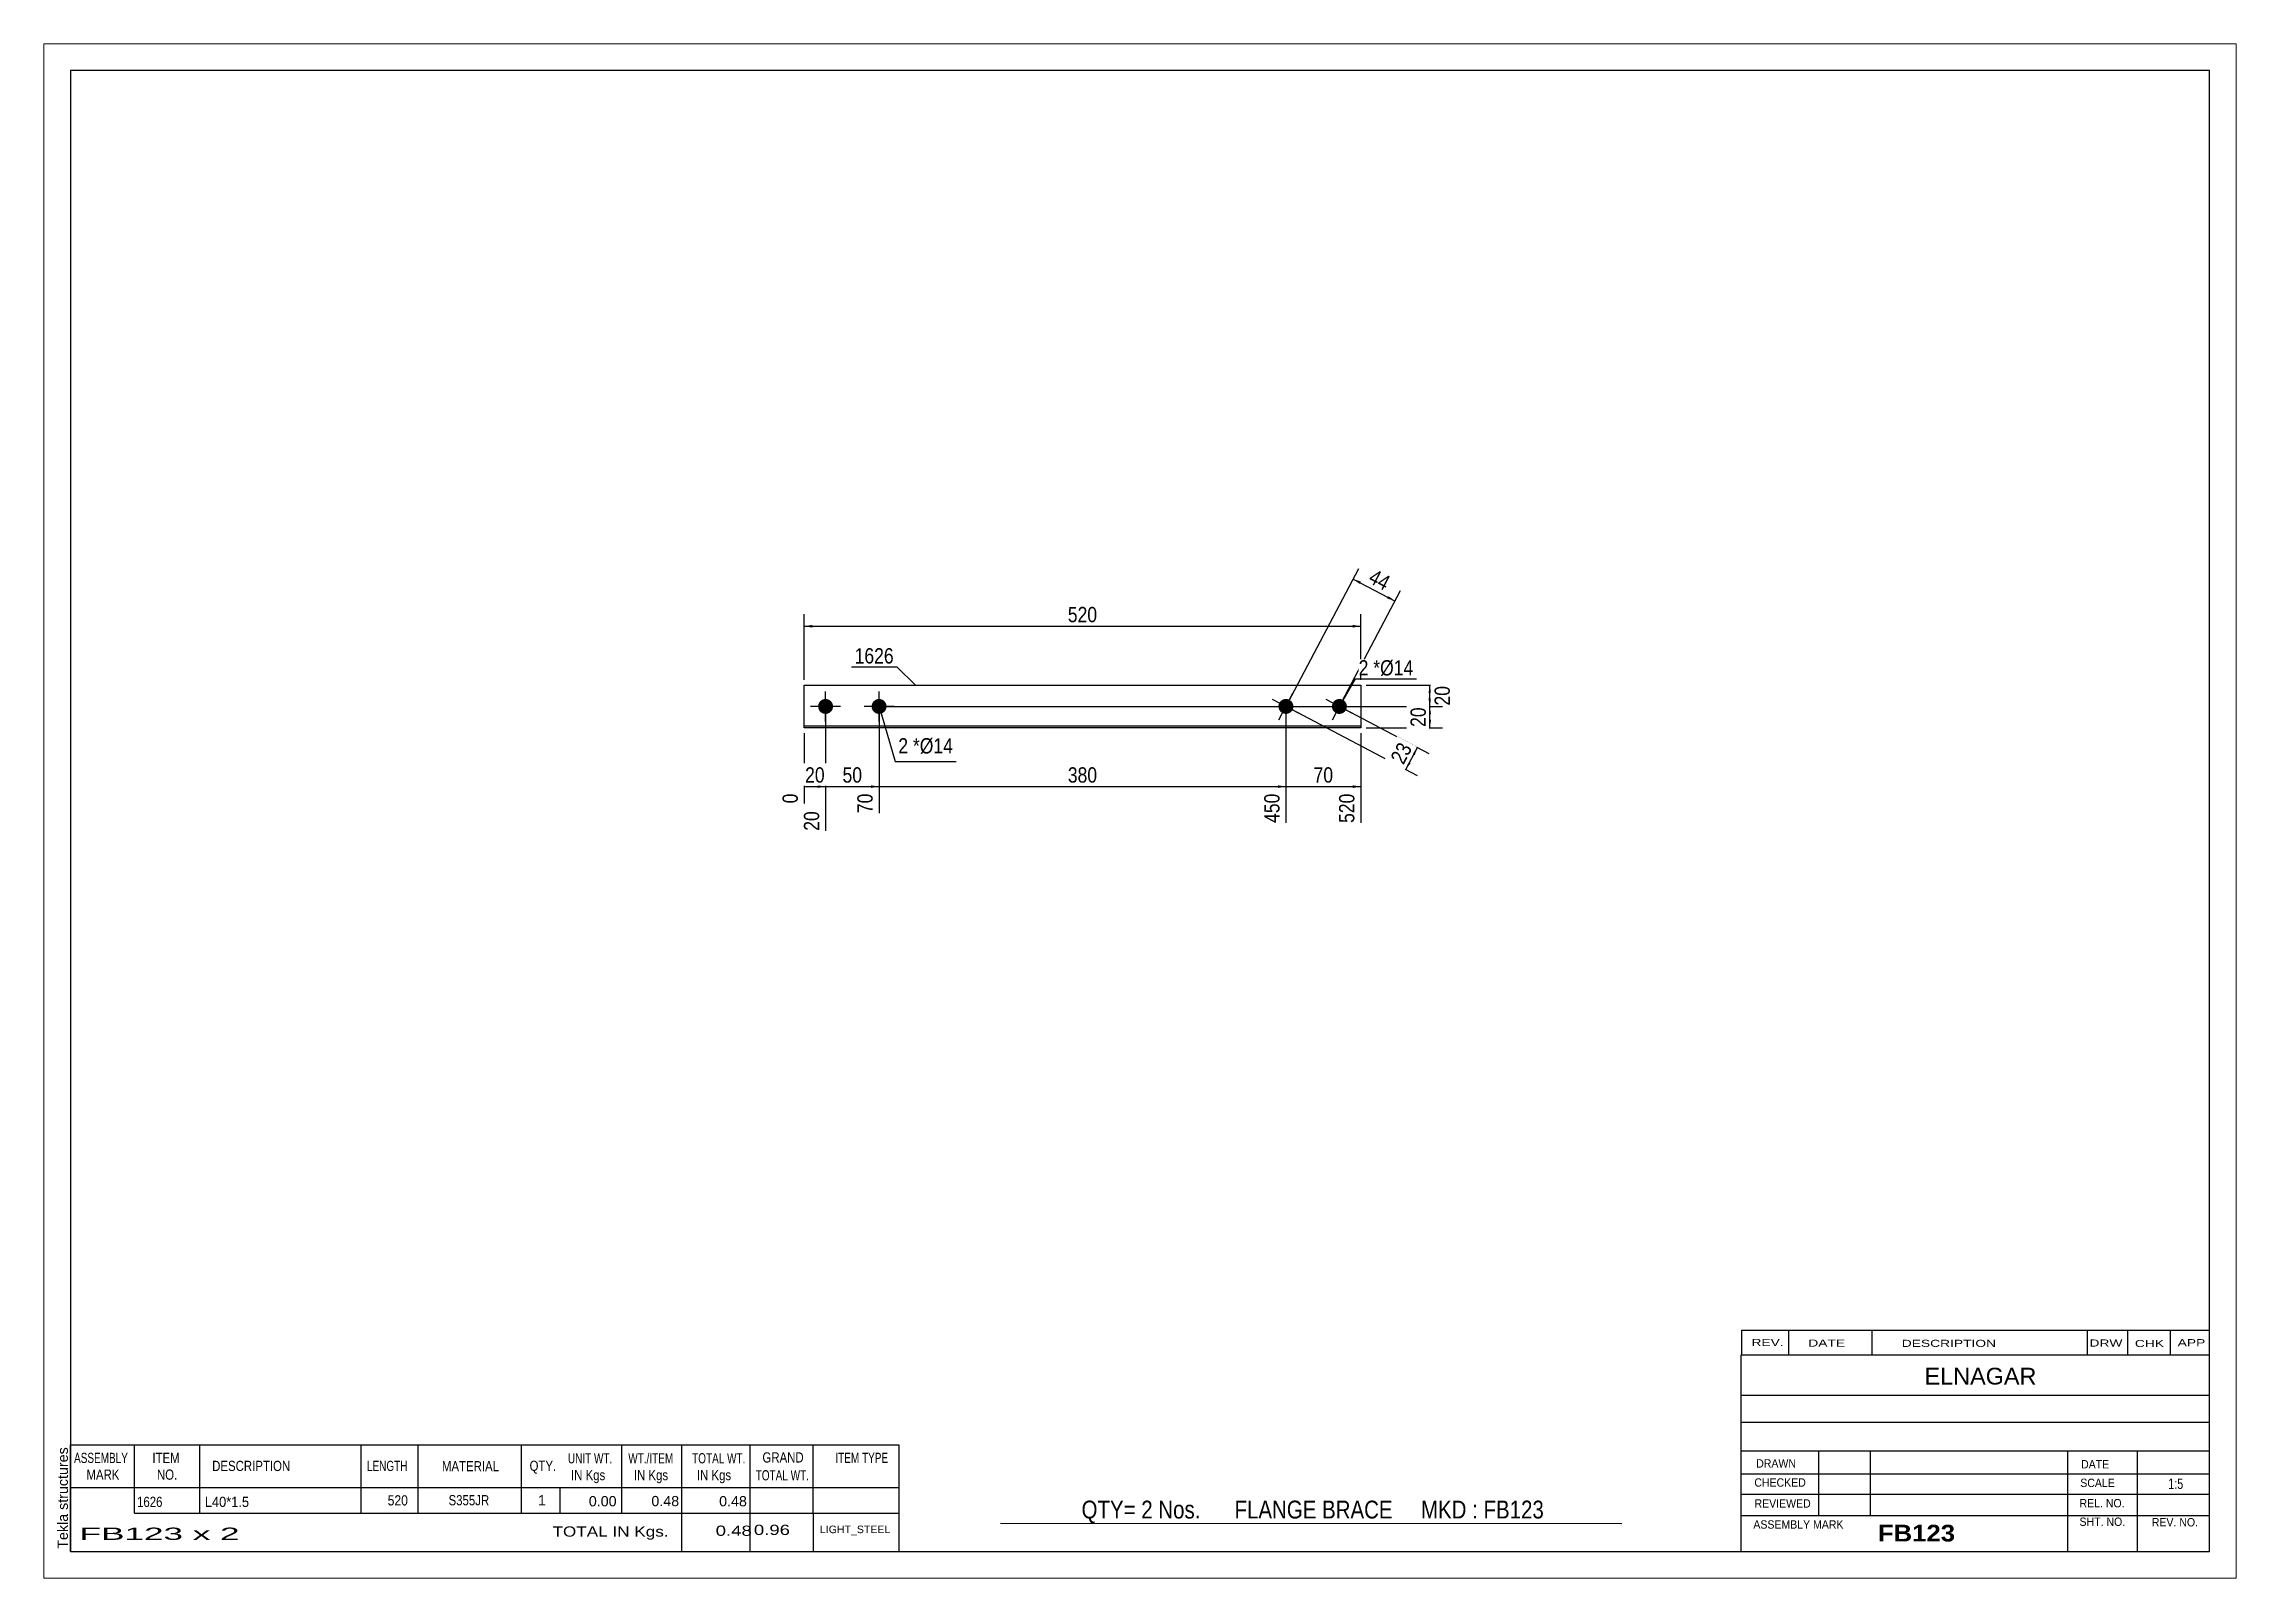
# Paper-space layout 'Layout1' of a CAD drawing. Header units: millimetres. Extents: x 0 to 410, y 0 to 287.
# The model-space entities are those that its viewports show. They can reach past a viewport. Long polylines and large blocks are cut down to what shows.
import ezdxf

# ---------------------------------------------------------------- set-up
doc = ezdxf.new("R2010")
doc.units = ezdxf.units.MM
doc.layers.add('Viewport layer', color=7, linetype='Continuous', plot=False)
doc.styles.add('Arial', font='ARIAL.TTF', dxfattribs={"height": 0.2})
doc.styles.add('Arial Bold', font='ARIALBD.TTF', dxfattribs={"height": 0.2})
doc.styles.add('Arial Narrow', font='ARIALN.TTF', dxfattribs={"height": 0.2})

# ---------------------------------------------------------------- blocks, each defined once
blk = doc.blocks.new('Unknown-627393322-1544')
at = {"color": 5, "linetype": 'Continuous'}
for p, q in [((405, 282), (5, 282)), ((5, 282), (5, 5)), ((405, 5), (405, 282)), ((5, 5), (405, 5))]:
    blk.add_line(p, q, dxfattribs=at)
at = {"color": 174, "linetype": 'Continuous', "style": 'Arial'}
blk.add_text('Tekla structures', height=1.9102, rotation=90, dxfattribs=at).set_placement((4.5, 5.5))
blk = doc.blocks.new('Part-627393322-1227 - 1212')
at = {"color": 2, "linetype": 'Continuous'}
for p, q in [((142.2, 159.06), (142.2, 167.06)), ((142.2, 167.06), (246.29, 167.06)), ((246.29, 167.06), (246.29, 159.06)), ((246.29, 159.36), (142.2, 159.36)), ((246.29, 159.06), (142.2, 159.06))]:
    blk.add_line(p, q, dxfattribs=at)
blk = doc.blocks.new('Bolt-627393322-1228 - 1212')
at = {"linetype": 'Continuous'}
for points in [[(144.88, 163.52), (145, 163.78), (145.18, 164.02), (145.4, 164.21), (145.66, 164.35), (145.94, 164.43), (146.23, 164.46), (146.52, 164.42), (146.8, 164.32), (147.05, 164.17), (147.26, 163.97), (147.43, 163.73), (147.54, 163.46), (147.6, 163.17), (147.59, 162.88), (147.52, 162.6), (147.4, 162.33), (147.22, 162.1), (147, 161.91), (146.74, 161.77), (146.46, 161.68), (146.17, 161.66), (145.88, 161.69), (145.6, 161.79), (145.35, 161.94), (145.14, 162.14), (144.97, 162.38), (144.86, 162.65), (144.81, 162.94), (144.81, 163.23)], [(154.88, 163.52), (155, 163.78), (155.18, 164.01), (155.4, 164.21), (155.66, 164.35), (155.94, 164.43), (156.23, 164.46), (156.52, 164.42), (156.8, 164.32), (157.05, 164.17), (157.26, 163.97), (157.43, 163.73), (157.54, 163.46), (157.6, 163.17), (157.59, 162.88), (157.52, 162.6), (157.4, 162.33), (157.22, 162.1), (157, 161.91), (156.74, 161.77), (156.46, 161.68), (156.17, 161.66), (155.88, 161.69), (155.6, 161.79), (155.35, 161.94), (155.14, 162.14), (154.97, 162.38), (154.86, 162.65), (154.81, 162.94), (154.81, 163.23)]]:
    blk.add_hatch(color=3, dxfattribs=at).paths.add_polyline_path(points)
at = {"color": 3, "linetype": 'Continuous'}
for p, q in [((146.2, 160.26), (146.2, 165.86)), ((156.2, 160.26), (156.2, 165.86)), ((149, 163.06), (143.4, 163.06)), ((159, 163.06), (153.4, 163.06))]:
    blk.add_line(p, q, dxfattribs=at)
blk = doc.blocks.new('Bolt-627393322-1229 - 1212')
at = {"linetype": 'Continuous'}
blk.add_hatch(color=3, dxfattribs=at).paths.add_polyline_path([(230.97, 163.52), (231.09, 163.78), (231.27, 164.02), (231.49, 164.21), (231.75, 164.35), (232.03, 164.43), (232.32, 164.46), (232.61, 164.42), (232.89, 164.32), (233.14, 164.17), (233.35, 163.97), (233.52, 163.73), (233.63, 163.46), (233.69, 163.17), (233.68, 162.88), (233.61, 162.6), (233.49, 162.33), (233.31, 162.1), (233.09, 161.91), (232.83, 161.77), (232.55, 161.68), (232.26, 161.66), (231.97, 161.69), (231.69, 161.79), (231.44, 161.94), (231.23, 162.14), (231.06, 162.38), (230.95, 162.65), (230.9, 162.94), (230.9, 163.23)])
at = {"color": 3, "linetype": 'Continuous'}
for p, q in [((234.77, 161.75), (229.81, 164.36)), ((230.98, 160.58), (233.6, 165.53))]:
    blk.add_line(p, q, dxfattribs=at)
blk = doc.blocks.new('Bolt-627393322-1230 - 1212')
at = {"linetype": 'Continuous'}
blk.add_hatch(color=3, dxfattribs=at).paths.add_polyline_path([(240.97, 163.52), (241.09, 163.78), (241.27, 164.02), (241.49, 164.21), (241.75, 164.35), (242.03, 164.43), (242.32, 164.46), (242.61, 164.42), (242.89, 164.32), (243.14, 164.17), (243.35, 163.97), (243.52, 163.73), (243.63, 163.46), (243.69, 163.17), (243.68, 162.88), (243.61, 162.6), (243.49, 162.33), (243.31, 162.1), (243.09, 161.91), (242.83, 161.77), (242.55, 161.68), (242.26, 161.66), (241.97, 161.69), (241.69, 161.79), (241.44, 161.94), (241.23, 162.14), (241.06, 162.38), (240.95, 162.65), (240.9, 162.94), (240.9, 163.23)])
at = {"color": 3, "linetype": 'Continuous'}
for p, q in [((244.77, 161.75), (239.81, 164.36)), ((240.98, 160.58), (243.6, 165.53))]:
    blk.add_line(p, q, dxfattribs=at)
blk = doc.blocks.new('StraightDimension-627393322-1235 - 1212')
at = {"linetype": 'Continuous'}
for points in [[(143.7, 177.81), (142.2, 178.06), (143.7, 178.31)], [(244.79, 178.31), (246.29, 178.06), (244.79, 177.81)]]:
    blk.add_hatch(color=7, dxfattribs=at).paths.add_polyline_path(points)
at = {"color": 7, "linetype": 'Continuous'}
for p, q in [((142.2, 168.06), (142.2, 180.31)), ((142.2, 178.06), (246.29, 178.06)), ((246.29, 168.06), (246.29, 180.31))]:
    blk.add_line(p, q, dxfattribs=at)
at = {"color": 0}
blk.add_wipeout([(197.59, 178.21), (197.59, 182.41), (190.9, 182.41), (190.9, 178.21)], dxfattribs=at)
at = {"color": 3, "style": 'Arial Narrow'}
blk.add_text('520', height=2.863, dxfattribs=at).set_placement((191.5, 178.81))
blk = doc.blocks.new('StraightDimension-627393322-1240 - 1212')
at = {"linetype": 'Continuous'}
for points in [[(246.08, 185.97), (244.87, 186.89), (246.31, 186.42)], [(251.48, 183.69), (252.69, 182.77), (251.25, 183.25)]]:
    blk.add_hatch(color=7, dxfattribs=at).paths.add_polyline_path(points)
at = {"color": 7, "linetype": 'Continuous'}
for p, q in [((232.76, 163.94), (245.92, 188.88)), ((242.76, 163.94), (253.74, 184.76)), ((244.87, 186.89), (252.69, 182.77))]:
    blk.add_line(p, q, dxfattribs=at)
at = {"color": 0}
blk.add_wipeout([(251, 183.83), (252.96, 187.54), (248.66, 189.81), (246.7, 186.1)], dxfattribs=at)
at = {"color": 3, "style": 'Arial Narrow'}
blk.add_text('44', height=2.863, rotation=-27.8228, dxfattribs=at).set_placement((247.51, 186.35))
blk = doc.blocks.new('StraightDimension-627393322-1246 - 1212')
at = {"linetype": 'Continuous'}
for points in [[(255.61, 152.45), (254.69, 151.24), (255.17, 152.68)], [(255.94, 154.16), (256.87, 155.37), (256.39, 153.92)]]:
    blk.add_hatch(color=7, dxfattribs=at).paths.add_polyline_path(points)
at = {"color": 7, "linetype": 'Continuous'}
for p, q in [((233.18, 162.59), (256.81, 150.12)), ((243.18, 162.59), (258.99, 154.25)), ((254.69, 151.24), (256.87, 155.37))]:
    blk.add_line(p, q, dxfattribs=at)
at = {"color": 0}
blk.add_wipeout([(256.78, 155.52), (253.06, 157.48), (250.8, 153.18), (254.51, 151.22)], dxfattribs=at)
at = {"color": 3, "style": 'Arial Narrow'}
blk.add_text('23', height=2.863, rotation=62.1774, dxfattribs=at).set_placement((254.26, 152.03))
blk = doc.blocks.new('StraightDimension-627393322-1252 - 1212')
at = {"linetype": 'Continuous'}
blk.add_hatch(color=7, dxfattribs=at).paths.add_polyline_path([(244.79, 148.31), (246.29, 148.06), (244.79, 147.81)])
at = {"color": 7, "linetype": 'Continuous'}
for p, q in [((232.29, 162.06), (232.29, 141.27)), ((246.29, 158.06), (246.29, 141.27)), ((232.29, 148.06), (246.29, 148.06))]:
    blk.add_line(p, q, dxfattribs=at)
at = {"color": 0}
blk.add_wipeout([(241.72, 148.21), (241.72, 152.41), (236.86, 152.41), (236.86, 148.21)], dxfattribs=at)
at = {"color": 0, "linetype": 'Continuous'}
blk.add_wipeout([(245.69, 147.36), (241.49, 147.36), (241.49, 140.67), (245.69, 140.67)], dxfattribs=at)
at = {"color": 3, "style": 'Arial Narrow'}
blk.add_text('70', height=2.863, dxfattribs=at).set_placement((237.46, 148.81))
at = {"color": 3, "linetype": 'Continuous', "style": 'Arial Narrow'}
blk.add_text('520', height=2.863, rotation=90.0002, dxfattribs=at).set_placement((245.09, 141.27))
blk = doc.blocks.new('StraightDimension-627393322-1253 - 1212')
at = {"linetype": 'Continuous'}
blk.add_hatch(color=7, dxfattribs=at).paths.add_polyline_path([(230.79, 148.31), (232.29, 148.06), (230.79, 147.81)])
at = {"color": 7, "linetype": 'Continuous'}
for p, q in [((156.2, 162.06), (156.2, 143.1)), ((232.29, 162.06), (232.29, 141.27)), ((156.2, 148.06), (232.29, 148.06))]:
    blk.add_line(p, q, dxfattribs=at)
at = {"color": 0}
blk.add_wipeout([(197.59, 148.21), (197.59, 152.41), (190.9, 152.41), (190.9, 148.21)], dxfattribs=at)
at = {"color": 0, "linetype": 'Continuous'}
blk.add_wipeout([(231.69, 147.36), (227.49, 147.36), (227.49, 140.67), (231.69, 140.67)], dxfattribs=at)
at = {"color": 3, "style": 'Arial Narrow'}
blk.add_text('380', height=2.863, dxfattribs=at).set_placement((191.5, 148.81))
at = {"color": 3, "linetype": 'Continuous', "style": 'Arial Narrow'}
blk.add_text('450', height=2.863, rotation=90.0002, dxfattribs=at).set_placement((231.09, 141.27))
blk = doc.blocks.new('StraightDimension-627393322-1254 - 1212')
at = {"linetype": 'Continuous'}
blk.add_hatch(color=7, dxfattribs=at).paths.add_polyline_path([(154.7, 148.31), (156.2, 148.06), (154.7, 147.81)])
at = {"color": 7, "linetype": 'Continuous'}
for p, q in [((146.2, 162.06), (146.2, 139.8)), ((156.2, 162.06), (156.2, 143.1)), ((146.2, 148.06), (156.2, 148.06))]:
    blk.add_line(p, q, dxfattribs=at)
at = {"color": 0}
blk.add_wipeout([(153.63, 148.21), (153.63, 152.41), (148.77, 152.41), (148.77, 148.21)], dxfattribs=at)
at = {"color": 0, "linetype": 'Continuous'}
blk.add_wipeout([(155.6, 147.36), (151.4, 147.36), (151.4, 142.5), (155.6, 142.5)], dxfattribs=at)
at = {"color": 3, "style": 'Arial Narrow'}
blk.add_text('50', height=2.863, dxfattribs=at).set_placement((149.37, 148.81))
at = {"color": 3, "linetype": 'Continuous', "style": 'Arial Narrow'}
blk.add_text('70', height=2.863, rotation=90.0002, dxfattribs=at).set_placement((155, 143.1))
blk = doc.blocks.new('StraightDimension-627393322-1255 - 1212')
at = {"linetype": 'Continuous'}
blk.add_hatch(color=7, dxfattribs=at).paths.add_polyline_path([(144.7, 148.31), (146.2, 148.06), (144.7, 147.81)])
at = {"color": 7, "linetype": 'Continuous'}
for p, q in [((146.2, 162.06), (146.2, 139.8)), ((142.2, 158.06), (142.2, 144.93)), ((142.2, 148.06), (146.2, 148.06))]:
    blk.add_line(p, q, dxfattribs=at)
at = {"color": 0}
blk.add_wipeout([(146.63, 148.21), (146.63, 152.41), (141.77, 152.41), (141.77, 148.21)], dxfattribs=at)
at = {"color": 0, "linetype": 'Continuous'}
blk.add_wipeout([(145.6, 144.06), (141.4, 144.06), (141.4, 139.2), (145.6, 139.2)], dxfattribs=at)
blk.add_wipeout([(141.6, 147.36), (137.4, 147.36), (137.4, 144.33), (141.6, 144.33)], dxfattribs=at)
at = {"color": 3, "style": 'Arial Narrow'}
blk.add_text('20', height=2.863, dxfattribs=at).set_placement((142.37, 148.81))
at = {"color": 3, "linetype": 'Continuous', "style": 'Arial Narrow'}
for s, height, p in [('0', 2.86, (141, 144.93)), ('20', 2.863, (145, 139.8))]:
    blk.add_text(s, height=height, rotation=90.0002, dxfattribs=at).set_placement(p)
blk = doc.blocks.new('StraightDimension-627393322-1268 - 1212')
at = {"linetype": 'Continuous'}
for points in [[(258.95, 165.56), (259.2, 167.06), (259.45, 165.56)], [(259.45, 164.56), (259.2, 163.06), (258.95, 164.56)]]:
    blk.add_hatch(color=7, dxfattribs=at).paths.add_polyline_path(points)
at = {"color": 7, "linetype": 'Continuous'}
for p, q in [((247.29, 167.06), (261.45, 167.06)), ((259.2, 163.06), (259.2, 167.06)), ((157.2, 163.06), (261.45, 163.06))]:
    blk.add_line(p, q, dxfattribs=at)
at = {"color": 0}
blk.add_wipeout([(263.55, 167.48), (259.35, 167.48), (259.35, 162.63), (263.55, 162.63)], dxfattribs=at)
at = {"color": 3, "style": 'Arial Narrow'}
blk.add_text('20', height=2.863, rotation=90.0002, dxfattribs=at).set_placement((262.95, 163.23))
blk = doc.blocks.new('StraightDimension-627393322-1269 - 1212')
at = {"linetype": 'Continuous'}
for points in [[(258.95, 161.56), (259.2, 163.06), (259.45, 161.56)], [(259.45, 160.56), (259.2, 159.06), (258.95, 160.56)]]:
    blk.add_hatch(color=7, dxfattribs=at).paths.add_polyline_path(points)
at = {"color": 7, "linetype": 'Continuous'}
for p, q in [((157.2, 163.06), (261.6, 163.06)), ((259.2, 159.06), (259.2, 163.06)), ((247.29, 159.06), (261.6, 159.06))]:
    blk.add_line(p, q, dxfattribs=at)
at = {"color": 0}
blk.add_wipeout([(259.05, 163.48), (254.85, 163.48), (254.85, 158.63), (259.05, 158.63)], dxfattribs=at)
at = {"color": 3, "style": 'Arial Narrow'}
blk.add_text('20', height=2.863, rotation=90.0002, dxfattribs=at).set_placement((258.45, 159.23))
blk = doc.blocks.new('CBS_BOM-627393322-1555')
at = {"color": 7, "linetype": 'Continuous'}
for p, q in [((4.97, 16.97), (4.97, 24.97)), ((4.97, 24.97), (159.89, 24.97)), ((16.97, 16.97), (16.97, 24.97)), ((29.16, 16.97), (29.16, 24.97)), ((59.32, 16.97), (59.32, 24.97)), ((70, 16.97), (70, 24.97)), ((89.32, 16.97), (89.32, 24.97)), ((108.12, 16.97), (108.12, 24.97)), ((119.33, 16.97), (119.33, 24.97)), ((132.12, 16.97), (132.12, 24.97)), ((143.87, 16.97), (143.87, 24.97)), ((159.89, 24.96), (159.89, 16.98)), ((4.97, 16.97), (159.89, 16.97)), ((4.97, 12.17), (4.97, 16.97)), ((16.97, 12.17), (16.97, 16.97)), ((29.16, 12.17), (29.16, 16.97)), ((59.32, 12.17), (59.32, 16.97)), ((70, 12.17), (70, 16.97)), ((89.32, 12.17), (89.32, 16.97)), ((96.58, 12.17), (96.58, 16.97)), ((108.12, 12.17), (108.12, 16.97)), ((119.33, 12.17), (119.33, 16.97)), ((132.12, 12.17), (132.12, 16.97)), ((143.89, 12.17), (143.89, 16.97)), ((159.89, 16.97), (159.89, 12.17)), ((4.97, 4.97), (4.97, 12.15)), ((16.97, 12.17), (159.89, 12.17)), ((119.33, 4.97), (119.33, 12.15)), ((132.12, 4.97), (132.12, 12.15)), ((143.93, 4.97), (143.93, 12.15)), ((159.89, 12.17), (159.89, 4.97)), ((4.97, 4.97), (159.89, 4.97))]:
    blk.add_line(p, q, dxfattribs=at)
at = {"color": 3, "linetype": 'Continuous', "style": 'Arial'}
for s, height, width, p in [('ASSEMBLY', 1.91, 0.7, (5.65, 21.54)), ('ITEM', 1.91, 0.8, (20.3, 21.54)), ('DESCRIPTION', 1.9102, 0.8, (31.48, 20.04)), ('LENGTH', 1.91, 0.7, (60.43, 20.04)), ('MATERIAL', 1.91, 0.8, (74.45, 19.99)), ('QTY.', 1.91, 0.8, (90.84, 20.07)), ('UNIT WT.', 1.91, 0.7, (98.01, 21.47)), ('WT./ITEM', 1.91, 0.7, (109.3, 21.47)), ('TOTAL WT.', 1.91, 0.7, (121.24, 21.47)), ('GRAND', 1.91, 0.8, (134.39, 21.63)), ('ITEM TYPE', 1.91, 0.7, (148.03, 21.55)), ('MARK', 1.91, 0.8, (7.97, 18.41)), ('NO.', 1.91, 0.8, (21.15, 18.41)), ('IN Kgs', 1.91, 0.8, (98.59, 18.33)), ('IN Kgs', 1.91, 0.8, (110.34, 18.33)), ('IN Kgs', 1.91, 0.8, (122.13, 18.33)), ('TOTAL WT.', 1.91, 0.7, (133.13, 18.29))]:
    blk.add_text(s, height=height, dxfattribs=dict(at, width=width)).set_placement(p)
at = {"color": 7, "linetype": 'Continuous', "style": 'Arial'}
for s, width, p in [('1626', 0.8, (17.43, 13.32)), ('L40*1.5', 0.9, (30.1, 13.32)), ('520', 0.85, (64.3, 13.6)), ('S355JR', 0.8, (75.69, 13.63))]:
    blk.add_text(s, height=1.91, dxfattribs=dict(at, width=width)).set_placement(p)
for s, p in [('1', (92.41, 13.63)), ('0.00', (101.92, 13.44)), ('0.48', (113.62, 13.47)), ('0.48', (126.29, 13.44))]:
    blk.add_text(s, height=1.91, dxfattribs=at).set_placement(p)
at = {"color": 6, "linetype": 'Continuous', "style": 'Arial'}
for s, height, width, p in [('FB123 x 2', 2.292, 2.05, (6.69, 7.16)), ('TOTAL IN Kgs.', 1.9102, 1.2, (95.13, 7.77)), ('0.48', 1.91, 1.3, (125.65, 7.92)), ('0.96', 1.91, 1.3, (132.79, 8.08))]:
    blk.add_text(s, height=height, dxfattribs=dict(at, width=width)).set_placement(p)
blk.add_text('LIGHT_STEEL', height=1.4135, dxfattribs=at).set_placement((145.14, 8.42))
blk = doc.blocks.new('CBS_CALLOFF-627393322-1556')
at = {"color": 7, "linetype": 'Continuous'}
blk.add_line((178.88, 10.27), (295.11, 10.25), dxfattribs=at)
at = {"color": 3, "linetype": 'Continuous', "style": 'Arial Narrow'}
blk.add_text('QTY= 2 Nos.      FLANGE BRACE     MKD : FB123', height=3.3405, dxfattribs=at).set_placement((194.07, 11.16))
blk = doc.blocks.new('CBS_NAME_BLOG-627393322-1557')
at = {"color": 7, "linetype": 'Continuous'}
for p, q in [((317.41, 41.75), (404.93, 41.75)), ((317.41, 5.04), (317.41, 41.75)), ((317.41, 34.21), (404.93, 34.21)), ((317.48, 29.16), (405, 29.16)), ((317.41, 23.79), (404.93, 23.79)), ((331.93, 11.68), (331.93, 23.78)), ((341.62, 11.71), (341.62, 23.78)), ((378.53, 5.04), (378.53, 23.77)), ((391.58, 5.04), (391.58, 23.78)), ((317.42, 19.49), (405, 19.51)), ((317.41, 15.74), (404.93, 15.74)), ((317.41, 11.7), (404.93, 11.7)), ((317.41, 5), (405, 5))]:
    blk.add_line(p, q, dxfattribs=at)
at = {"color": 3, "linetype": 'Continuous', "style": 'Arial'}
blk.add_text('ELNAGAR', height=3.133, dxfattribs=at).set_placement((351.73, 36.22))
at = {"color": 3, "linetype": 'Continuous'}
for s, height, style, width, p in [('DRAWN', 1.566, 'Arial', 0.9, (320.24, 20.68)), ('DATE', 1.566, 'Arial', 0.9, (381, 20.52)), ('CHECKED', 1.566, 'Arial', 0.9, (319.89, 17.11)), ('SCALE', 1.566, 'Arial', 0.9, (380.85, 17.04)), ('1:5', 1.957, 'Arial Narrow', 0.9, (397.3, 16.68)), ('REVIEWED', 1.566, 'Arial', 0.9, (319.93, 13.19)), ('REL. NO.', 1.566, 'Arial', 0.9, (380.71, 13.24)), ('ASSEMBLY MARK', 1.5663, 'Arial', 0.9, (319.71, 9.26)), ('FB123', 3.131, 'Arial Bold', 1.1, (342.99, 6.86)), ('SHT. NO.', 1.566, 'Arial', 0.9, (380.71, 9.77)), ('REV. NO.', 1.566, 'Arial', 0.9, (394.23, 9.68))]:
    blk.add_text(s, height=height, dxfattribs=dict(at, style=style, width=width)).set_placement(p)
blk = doc.blocks.new('CBS_REVISION-627393322-1558')
at = {"color": 7, "linetype": 'Continuous'}
for p, q in [((317.49, 46.38), (404.99, 46.38)), ((317.49, 46.38), (317.49, 41.75)), ((326.29, 46.38), (326.29, 41.75)), ((341.88, 46.38), (341.88, 41.81)), ((382.14, 46.38), (382.14, 41.75)), ((389.68, 46.38), (389.68, 41.75)), ((397.63, 46.38), (397.63, 41.75)), ((317.49, 41.75), (404.99, 41.75))]:
    blk.add_line(p, q, dxfattribs=at)
at = {"color": 7, "style": 'Arial Narrow', "width": 1.7}
for s, height, p in [('REV.', 1.326, (319.35, 43.43)), ('DATE', 1.326, (329.98, 43.31)), ('DESCRIPTION', 1.3257, (347.46, 43.26)), ('DRW', 1.326, (382.57, 43.32)), ('CHK', 1.326, (391.06, 43.23)), ('APP', 1.326, (399.06, 43.38))]:
    blk.add_text(s, height=height, dxfattribs=at).set_placement(p)
blk = doc.blocks.new('Mark-627393322-1277 - 1212')
at = {"color": 0}
blk.add_wipeout([(158.94, 171.09), (158.94, 174.09), (151.63, 174.09), (151.63, 171.09)], dxfattribs=at)
blk.add_wipeout([(158.94, 171.09), (158.94, 174.09), (151.63, 174.09), (151.63, 171.09)], dxfattribs=at)
at = {"color": 7, "linetype": 'Continuous'}
for p in [(151.03, 170.49), (163.08, 166.96)]:
    blk.add_line(p, (159.54, 170.49), dxfattribs=at)
at = {"color": 3, "style": 'Arial Narrow'}
blk.add_text('1626', height=2.863, dxfattribs=at).set_placement((151.63, 171.09))
blk = doc.blocks.new('MarkSet-627393322-1282 - 1212')
at = {"color": 0}
blk.add_wipeout([(247.72, 168.85), (247.72, 171.85), (245.89, 171.85), (245.89, 168.85)], dxfattribs=at)
blk.add_wipeout([(247.72, 168.85), (247.72, 171.85), (245.89, 171.85), (245.89, 168.85)], dxfattribs=at)
at = {"color": 7, "linetype": 'Continuous'}
blk.add_line((242.29, 163.06), (245.29, 168.25), dxfattribs=at)
at = {"color": 0}
blk.add_wipeout([(249.9, 168.85), (249.9, 171.85), (248.62, 171.85), (248.62, 168.85)], dxfattribs=at)
blk.add_wipeout([(249.9, 168.85), (249.9, 171.85), (248.62, 171.85), (248.62, 168.85)], dxfattribs=at)
at = {"color": 3, "style": 'Arial Narrow'}
blk.add_text('2', height=2.86, dxfattribs=at).set_placement((245.89, 168.85))
at = {"color": 0}
blk.add_wipeout([(256.11, 168.85), (256.11, 171.85), (249.9, 171.85), (249.9, 168.85)], dxfattribs=at)
blk.add_wipeout([(256.11, 168.85), (256.11, 171.85), (249.9, 171.85), (249.9, 168.85)], dxfattribs=at)
at = {"color": 7, "linetype": 'Continuous'}
blk.add_line((245.29, 168.25), (256.71, 168.25), dxfattribs=at)
at = {"color": 3, "style": 'Arial Narrow'}
for s, height, p in [('*', 2.86, (248.62, 168.85)), ('Ø14', 2.863, (249.9, 168.85))]:
    blk.add_text(s, height=height, dxfattribs=at).set_placement(p)
blk = doc.blocks.new('Mark-627393322-1285 - 1212')
at = {"color": 0}
blk.add_wipeout([(161.63, 154.26), (161.63, 157.26), (159.8, 157.26), (159.8, 154.26)], dxfattribs=at)
blk.add_wipeout([(161.63, 154.26), (161.63, 157.26), (159.8, 157.26), (159.8, 154.26)], dxfattribs=at)
at = {"color": 7, "linetype": 'Continuous'}
blk.add_line((156.2, 163.06), (159.2, 152.76), dxfattribs=at)
at = {"color": 0}
blk.add_wipeout([(163.81, 154.26), (163.81, 157.26), (162.53, 157.26), (162.53, 154.26)], dxfattribs=at)
blk.add_wipeout([(163.81, 154.26), (163.81, 157.26), (162.53, 157.26), (162.53, 154.26)], dxfattribs=at)
at = {"color": 3, "style": 'Arial Narrow'}
blk.add_text('2', height=2.86, dxfattribs=at).set_placement((159.8, 154.26))
at = {"color": 0}
blk.add_wipeout([(170.02, 154.26), (170.02, 157.26), (163.81, 157.26), (163.81, 154.26)], dxfattribs=at)
blk.add_wipeout([(170.02, 154.26), (170.02, 157.26), (163.81, 157.26), (163.81, 154.26)], dxfattribs=at)
at = {"color": 7, "linetype": 'Continuous'}
blk.add_line((159.2, 152.76), (170.62, 152.76), dxfattribs=at)
at = {"color": 3, "style": 'Arial Narrow'}
for s, height, p in [('*', 2.86, (162.53, 154.26)), ('Ø14', 2.863, (163.81, 154.26))]:
    blk.add_text(s, height=height, dxfattribs=at).set_placement(p)

msp = doc.modelspace()

# ---------------------------------------------------------------- block references
for name in ['Unknown-627393322-1544', 'Part-627393322-1227 - 1212', 'Bolt-627393322-1228 - 1212', 'Bolt-627393322-1229 - 1212', 'Bolt-627393322-1230 - 1212', 'CBS_REVISION-627393322-1558', 'CBS_NAME_BLOG-627393322-1557', 'CBS_BOM-627393322-1555', 'CBS_CALLOFF-627393322-1556']:
    msp.add_blockref(name, (0, 0))

# ---------------------------------------------------------------- next in the draw order: block references
msp.add_blockref('StraightDimension-627393322-1235 - 1212', (0, 0))

# ---------------------------------------------------------------- next in the draw order: block references
msp.add_blockref('StraightDimension-627393322-1240 - 1212', (0, 0))

# ---------------------------------------------------------------- next in the draw order: block references
msp.add_blockref('StraightDimension-627393322-1246 - 1212', (0, 0))

# ---------------------------------------------------------------- next in the draw order: block references
msp.add_blockref('StraightDimension-627393322-1252 - 1212', (0, 0))

# ---------------------------------------------------------------- next in the draw order: block references
msp.add_blockref('StraightDimension-627393322-1253 - 1212', (0, 0))

# ---------------------------------------------------------------- next in the draw order: block references
msp.add_blockref('StraightDimension-627393322-1254 - 1212', (0, 0))

# ---------------------------------------------------------------- next in the draw order: block references
for name in ['StraightDimension-627393322-1268 - 1212', 'StraightDimension-627393322-1255 - 1212']:
    msp.add_blockref(name, (0, 0))

# ---------------------------------------------------------------- next in the draw order: block references
for name in ['Mark-627393322-1277 - 1212', 'StraightDimension-627393322-1269 - 1212']:
    msp.add_blockref(name, (0, 0))

# ---------------------------------------------------------------- next in the draw order: block references
for name in ['MarkSet-627393322-1282 - 1212', 'Mark-627393322-1285 - 1212']:
    msp.add_blockref(name, (0, 0))

psp = doc.layouts.get("Layout1")

# ---------------------------------------------------------------- viewports
at = {"layer": 'Viewport layer', "view_target_point": (205, 143.5)}
psp.add_viewport(center=(205, 143.5), size=(410, 287), view_center_point=(0, 0), view_height=287, dxfattribs=at)

doc.saveas('drawing.dxf')
